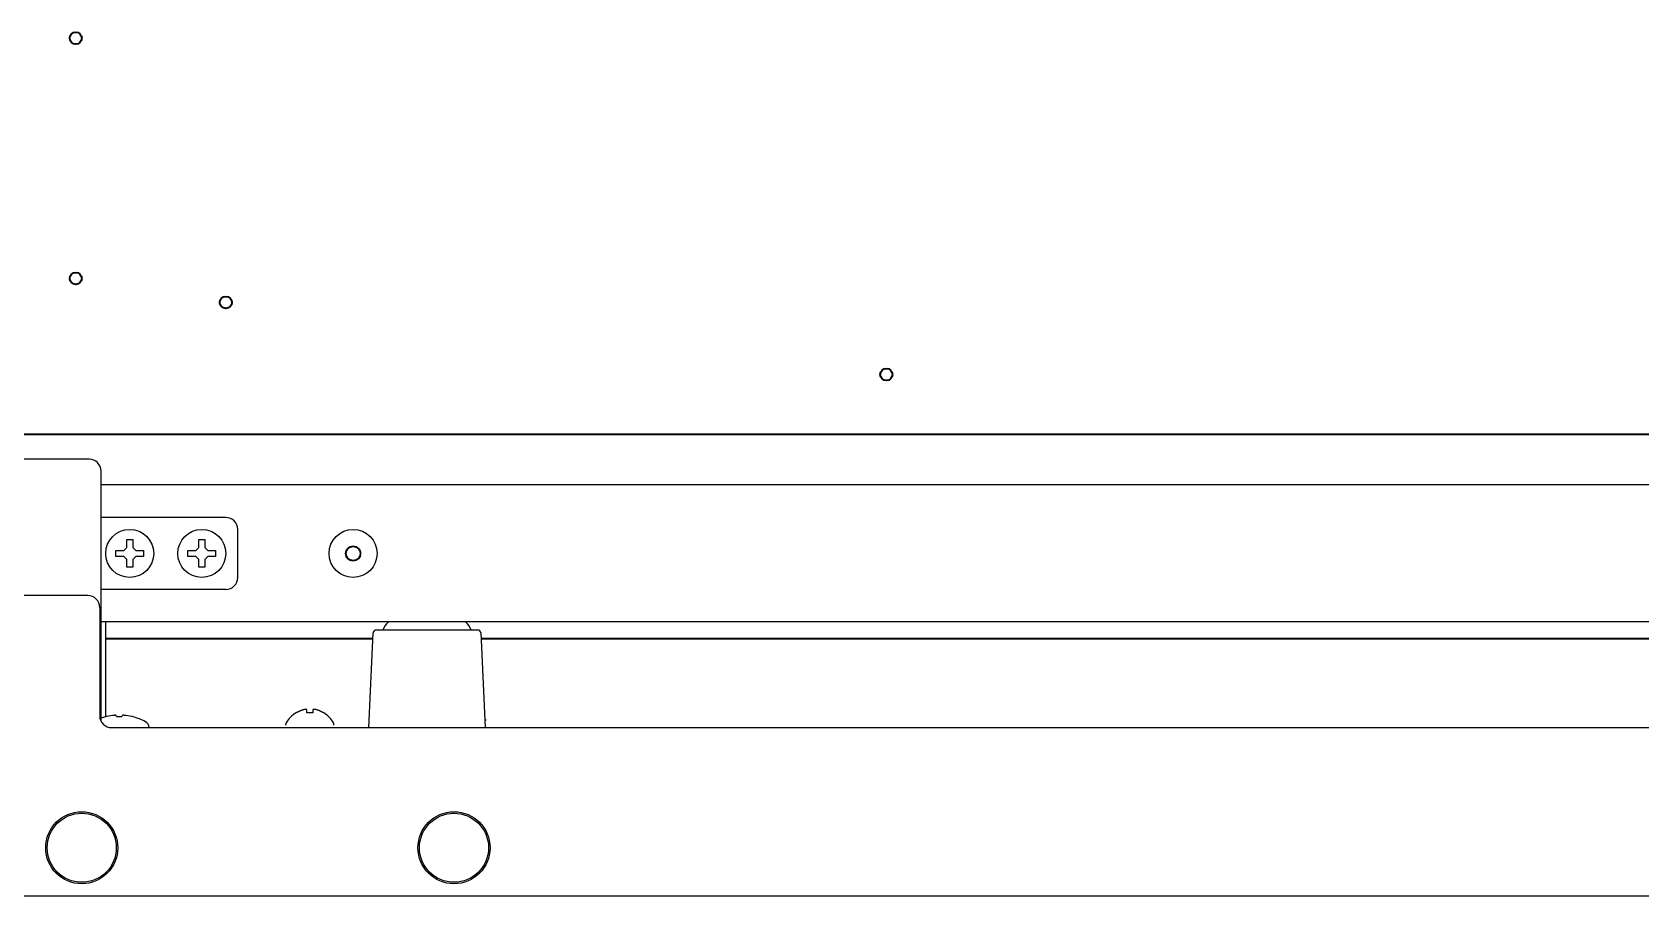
# Model space of a CAD drawing. Extents: x 6336 to 10269, y -393 to 3036.
# Drawn here: x 8490.8 to 8758.7, y 238.8 to 382.6 of the extents above; entities that cross this region are included whole.
import ezdxf

# ---------------------------------------------------------------- set-up
doc = ezdxf.new("R2010")
doc.units = 0
doc.header["$LTSCALE"] = 5
doc.layers.add('1', color=7, linetype='CONTINUOUS', true_color=0xffffff)
doc.layers.add('GEOM', color=7, linetype='CONTINUOUS')

msp = doc.modelspace()

# ---------------------------------------------------------------- linework, layer by layer
at = {"layer": '1', "color": 7, "linetype": 'Continuous', "lineweight": 35}
for p, q in [((9175.57, 315.63), (8478.08, 315.63)), ((8503.08, 281.67), (8547.55, 281.67)), ((8565.59, 281.67), (9040.55, 281.67))]:
    msp.add_line(p, q, dxfattribs=at)
for centre in [(8498.07, 381.63), (8498.07, 341.63), (8523.07, 337.63), (8633.07, 325.63)]:
    msp.add_circle(centre, 1, dxfattribs=at)
at = {"layer": 'GEOM', "color": 7, "linetype": 'Continuous'}
for p, q in [((8500.29, 311.54), (8483.94, 311.54)), ((8502.29, 267.97), (8502.29, 309.54)), ((9103.95, 307.23), (8502.29, 307.23)), ((8523.07, 301.83), (8502.29, 301.83)), ((8506.57, 296.83), (8506.57, 298.13)), ((8506.57, 298.13), (8507.57, 298.13)), ((8507.57, 298.13), (8507.57, 296.83)), ((8518.57, 296.83), (8518.57, 298.13)), ((8518.57, 298.13), (8519.57, 298.13)), ((8519.57, 298.13), (8519.57, 296.83)), ((8525.07, 291.83), (8525.07, 299.83)), ((8504.77, 295.33), (8504.77, 296.33)), ((8504.77, 296.33), (8506.07, 296.33)), ((8506.07, 295.33), (8504.77, 295.33)), ((8506.07, 296.33), (8506.57, 296.83)), ((8506.57, 294.83), (8506.07, 295.33)), ((8506.57, 293.53), (8506.57, 294.83)), ((8507.57, 296.83), (8508.07, 296.33)), ((8508.07, 295.33), (8507.57, 294.83)), ((8507.57, 294.83), (8507.57, 293.53)), ((8508.07, 296.33), (8509.37, 296.33)), ((8509.37, 295.33), (8508.07, 295.33)), ((8509.37, 296.33), (8509.37, 295.33)), ((8516.77, 295.33), (8516.77, 296.33)), ((8516.77, 296.33), (8518.07, 296.33)), ((8518.07, 295.33), (8516.77, 295.33)), ((8518.07, 296.33), (8518.57, 296.83)), ((8518.57, 294.83), (8518.07, 295.33)), ((8518.57, 293.53), (8518.57, 294.83)), ((8519.57, 296.83), (8520.07, 296.33)), ((8520.07, 295.33), (8519.57, 294.83)), ((8519.57, 294.83), (8519.57, 293.53)), ((8520.07, 296.33), (8521.37, 296.33)), ((8521.37, 295.33), (8520.07, 295.33)), ((8521.37, 296.33), (8521.37, 295.33)), ((8507.57, 293.53), (8506.57, 293.53)), ((8519.57, 293.53), (8518.57, 293.53)), ((8523.07, 289.83), (8502.29, 289.83)), ((8500.07, 288.83), (8478.07, 288.83)), ((8502.07, 286.83), (8502.07, 268.83)), ((9103.82, 284.42), (8502.29, 284.42)), ((8503.08, 268.62), (8503.08, 284.42)), ((8546.91, 266.83), (8547.6, 282.6)), ((8565.05, 283.08), (8548.1, 283.08)), ((8565.55, 282.6), (8566.24, 266.83)), ((8503.02, 268.62), (8503.02, 268.63)), ((8507.62, 268.63), (8507.62, 268.62)), ((8534.77, 269.27), (8534.77, 269.3)), ((8536.57, 269.27), (8536.57, 269.82)), ((8537.57, 269.82), (8537.57, 269.27)), ((8539.37, 269.3), (8539.37, 269.27)), ((8566.29, 268.17), (8566.29, 268.04)), ((8504.07, 266.83), (9102.07, 266.83)), ((8533.07, 267.23), (8533.07, 267.43)), ((8541.07, 267.23), (8541.07, 267.43)), ((8431.07, 238.83), (9175.07, 238.83))]:
    msp.add_line(p, q, dxfattribs=at)
for centre, radius in [((8507.07, 295.83), 4), ((8519.07, 295.83), 4), ((8544.27, 295.83), 4), ((8544.27, 295.83), 1.25), ((8544.27, 295.83), 1.15), ((8499.07, 246.83), 6), ((8499.07, 246.83), 5.75), ((8561.07, 246.83), 6), ((8561.07, 246.83), 5.75)]:
    msp.add_circle(centre, radius, dxfattribs=at)
for centre, radius, start, end in [((8500.29, 309.54), 2, 0.0087, 89.9913), ((8523.07, 299.83), 2, 0, 90), ((8523.07, 291.83), 2, 270, 0), ((8500.07, 286.83), 2, 0, 90), ((8552.07, 282.12), 3, 129.9464, 161.3603), ((8561.07, 282.12), 3, 18.6397, 50.0536), ((8548.1, 282.58), 0.5, 90, 177.5), ((8565.05, 282.58), 0.5, 2.5, 90), ((8504.07, 268.83), 2, 180, 270), ((8505.32, 259.84), 9.08, 104.6676, 109.5511), ((8505.25, 259.96), 8.95, 102.9066, 104.3944), ((8505.25, 259.95), 8.95, 94.6607, 102.9018), ((8505.25, 259.97), 8.94, 93.3503, 94.6547), ((8505.32, 259.84), 8.79, 87.391, 92.609), ((8505.4, 259.97), 8.94, 85.3453, 86.6497), ((8505.4, 259.95), 8.95, 77.0982, 85.3393), ((8505.4, 259.96), 8.95, 75.6056, 77.0934), ((8505.32, 259.84), 9.08, 61.3979, 75.3324), ((8537.27, 265.21), 4.8, 121.3727, 149.6988), ((8537.26, 265.22), 4.75, 118.9687, 121.5341), ((8537.26, 265.22), 4.75, 118.0074, 118.9684), ((8537.26, 265.23), 4.75, 116.6813, 118.0074), ((8537.25, 265.23), 4.74, 115.5402, 116.6812), ((8537.25, 265.23), 4.74, 114.5722, 115.5402), ((8537.25, 265.24), 4.73, 113.3175, 114.5722), ((8537.25, 265.24), 4.73, 112.5474, 113.3174), ((8537.25, 265.25), 4.72, 111.0025, 112.5476), ((8537.24, 265.25), 4.72, 110.5181, 111.0023), ((8537.24, 265.27), 4.7, 108.4656, 110.5187), ((8537.23, 265.28), 4.68, 107.3773, 108.465), ((8537.23, 265.3), 4.67, 106.3949, 107.3772), ((8537.22, 265.33), 4.64, 104.3176, 106.3964), ((8536.33, 267.83), 2.01, 95.2585, 97.2741), ((8536.32, 267.85), 1.98, 94.6009, 95.2558), ((8536.32, 267.87), 1.97, 93.2167, 94.6016), ((8536.32, 267.88), 1.96, 92.3765, 93.2159), ((8536.32, 267.88), 1.95, 91.1545, 92.3767), ((8536.32, 267.89), 1.95, 90.1995, 91.1541), ((8536.32, 267.89), 1.95, 89.0741, 90.1995), ((8536.32, 267.88), 1.95, 88.0037, 89.0738), ((8536.32, 267.88), 1.96, 86.9771, 88.0037), ((8536.32, 267.87), 1.97, 85.714, 86.9766), ((8536.32, 267.86), 1.98, 84.8627, 85.7144), ((8536.32, 267.83), 2.01, 82.7256, 84.8598), ((8537.07, 265.51), 3.8, 82.4351, 97.5649), ((8537.83, 267.83), 2.01, 95.1401, 97.2744), ((8537.82, 267.86), 1.98, 94.2856, 95.1372), ((8537.82, 267.87), 1.97, 93.0233, 94.286), ((8537.82, 267.88), 1.96, 91.9964, 93.0228), ((8537.82, 267.88), 1.95, 90.9261, 91.9964), ((8537.82, 267.89), 1.95, 88.8459, 90.9258), ((8537.82, 267.88), 1.96, 87.6234, 88.8455), ((8537.82, 267.88), 1.96, 86.7841, 87.6235), ((8537.82, 267.87), 1.97, 85.3984, 86.7833), ((8537.82, 267.85), 1.98, 84.7442, 85.3991), ((8537.82, 267.83), 2.01, 82.7259, 84.7415), ((8536.93, 265.33), 4.64, 73.6036, 75.6824), ((8536.92, 265.3), 4.67, 72.6228, 73.6051), ((8536.91, 265.28), 4.68, 71.535, 72.6227), ((8536.91, 265.27), 4.7, 69.4813, 71.5344), ((8536.9, 265.25), 4.72, 68.9977, 69.4819), ((8536.9, 265.25), 4.72, 67.4524, 68.9975), ((8536.9, 265.24), 4.73, 66.6826, 67.4526), ((8536.9, 265.24), 4.73, 65.4278, 66.6825), ((8536.89, 265.23), 4.74, 64.4598, 65.4278), ((8536.89, 265.23), 4.74, 63.3188, 64.4598), ((8536.89, 265.23), 4.75, 61.9926, 63.3187), ((8536.89, 265.22), 4.75, 61.0316, 61.9926), ((8536.89, 265.22), 4.75, 58.4659, 61.0313), ((8536.87, 265.21), 4.8, 30.3012, 58.6273), ((8509.07, 266.72), 1.25, 4.9143, 61.3979), ((8533.47, 267.43), 0.4, 149.6988, 180), ((8540.67, 267.43), 0.4, 0, 30.3012)]:
    msp.add_arc(centre, radius, start, end, dxfattribs=at)
for points, knots in [([(8504.74, 268.88), (8504.74, 268.88), (8504.73, 268.88), (8504.73, 268.89), (8504.72, 268.89)], [0, 0, 0, 0, 0.506571, 1, 1, 1, 1]), ([(8504.92, 268.62), (8504.9, 268.68), (8504.85, 268.77), (8504.78, 268.85), (8504.74, 268.88)], [0, 0, 0, 0, 0.586958, 1, 1, 1, 1]), ([(8505.91, 268.88), (8505.87, 268.85), (8505.8, 268.77), (8505.75, 268.68), (8505.72, 268.62)], [0, 0, 0, 0, 0.413042, 1, 1, 1, 1]), ([(8505.92, 268.89), (8505.92, 268.89), (8505.92, 268.88), (8505.91, 268.88), (8505.91, 268.88)], [0, 0, 0, 0, 0.493429, 1, 1, 1, 1])]:
    msp.add_open_spline(points, degree=3, knots=knots, dxfattribs=at)

doc.saveas('drawing.dxf')
